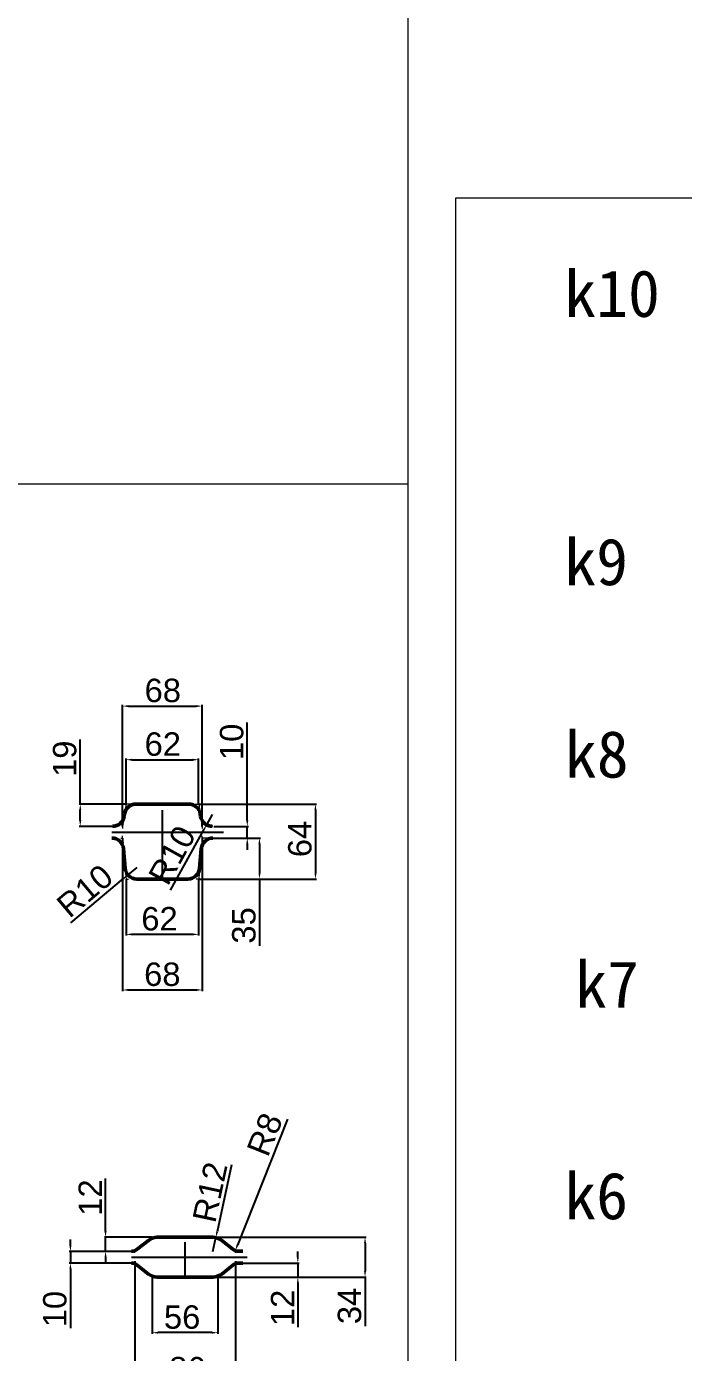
# Model space of a CAD drawing. Header units: millimetres. Extents: x -954 to 34898, y -2134 to 12006.
# Drawn here: x 28962 to 29523, y 1695 to 2827 of the extents above; entities that cross this region are included whole.
import ezdxf

# ---------------------------------------------------------------- set-up
doc = ezdxf.new("R2010")
doc.units = ezdxf.units.MM
doc.header["$LTSCALE"] = 3
for name, color, linetype, lineweight in [('контурная', 7, 'Continuous', 50), ('тонкая', 7, 'Continuous', 20), ('图层4', 250, 'Continuous', 13)]:
    doc.layers.add(name, color=color, linetype=linetype, lineweight=lineweight)
doc.layers.add('осевая', color=4, linetype='Continuous')
doc.styles.get("Standard").update_dxf_attribs({"font": 'arial.ttf'})
doc.dimstyles.new('ISO-25$0', dxfattribs={"dimscale": 2, "dimtxt": 4, "dimasz": 3, "dimexe": 0.5, "dimexo": 0, "dimgap": 1, "dimtad": 1, "dimtxsty": 'Standard', "dimcen": 3, "dimclrd": 150, "dimclre": 150, "dimadec": 0, "dimazin": 0, "dimtfac": 1, "dimtmove": 0, "dimatfit": 3, "dimfxl": 1, "dimlwd": -1, "dimarcsym": 0})
doc.dimstyles.new('ISO-25$4', dxfattribs={"dimscale": 3, "dimtxt": 4, "dimasz": 1, "dimexe": 0, "dimexo": 1, "dimtad": 1, "dimtih": 1, "dimtoh": 1, "dimtxsty": 'Standard', "dimcen": 2, "dimclrd": 5, "dimclre": 5, "dimclrt": 3, "dimadec": 0, "dimazin": 0, "dimtfac": 1, "dimtmove": 0, "dimatfit": 3, "dimfxl": 1, "dimarcsym": 0})

# ---------------------------------------------------------------- blocks, each defined once
blk = doc.blocks.new('*D2301')
at = {"layer": 'Defpoints', "color": 0, "transparency": 16777216}
for p in [(29047.3, 2099.5), (29109.3, 2099.5), (29047.3, 2052.3)]:
    blk.add_point(p, dxfattribs=at)
at = {"layer": '图层4', "color": 0, "lineweight": -2, "transparency": 16777216}
for p, q in [((29047.3, 2099.5), (29047.3, 2051.3)), ((29109.3, 2099.5), (29109.3, 2051.3)), ((29104.3, 2052.3), (29052.3, 2052.3))]:
    blk.add_line(p, q, dxfattribs=at)
at = {"layer": '图层4', "color": 0, "transparency": 16777216}
for points in [[(29052.3, 2053.1), (29052.3, 2051.4), (29047.3, 2052.3)], [(29104.3, 2053.1), (29104.3, 2051.4), (29109.3, 2052.3)]]:
    blk.add_solid(points, dxfattribs=at)
at = {"layer": '图层4', "color": 0, "lineweight": 13, "transparency": 16777216, "insert": (29075.9, 2065.5), "char_height": 20, "attachment_point": 5}
blk.add_mtext('62', dxfattribs=at)
blk = doc.blocks.new('*D2302')
at = {"layer": 'Defpoints', "color": 0, "transparency": 16777216}
for p in [(29044.3, 2134.5), (29112.3, 2134.5), (29112.3, 2004.8)]:
    blk.add_point(p, dxfattribs=at)
at = {"layer": '图层4', "color": 0, "lineweight": -2, "transparency": 16777216}
for p, q in [((29044.3, 2134.5), (29044.3, 2003.8)), ((29112.3, 2134.5), (29112.3, 2003.8)), ((29049.3, 2004.8), (29107.3, 2004.8))]:
    blk.add_line(p, q, dxfattribs=at)
at = {"layer": '图层4', "color": 0, "transparency": 16777216}
for points in [[(29049.3, 2005.7), (29049.3, 2004), (29044.3, 2004.8)], [(29107.3, 2005.7), (29107.3, 2004), (29112.3, 2004.8)]]:
    blk.add_solid(points, dxfattribs=at)
at = {"layer": '图层4', "color": 0, "lineweight": 13, "transparency": 16777216, "insert": (29078.3, 2018.1), "char_height": 20, "attachment_point": 5}
blk.add_mtext('68', dxfattribs=at)
blk = doc.blocks.new('*D2303')
at = {"layer": 'Defpoints', "color": 0, "transparency": 16777216}
for p in [(29008.2, 2163.5), (29047.3, 2163.5), (29035.2, 2144.5)]:
    blk.add_point(p, dxfattribs=at)
at = {"layer": '图层4', "color": 0, "lineweight": -2, "transparency": 16777216}
for p, q in [((29008.2, 2163.5), (29008.2, 2218.6)), ((29047.3, 2163.5), (29007.2, 2163.5)), ((29008.2, 2149.5), (29008.2, 2158.5)), ((29035.2, 2144.5), (29007.2, 2144.5))]:
    blk.add_line(p, q, dxfattribs=at)
at = {"layer": '图层4', "color": 0, "transparency": 16777216}
for points in [[(29007.4, 2158.5), (29009.1, 2158.5), (29008.2, 2163.5)], [(29007.4, 2149.5), (29009.1, 2149.5), (29008.2, 2144.5)]]:
    blk.add_solid(points, dxfattribs=at)
at = {"layer": '图层4', "color": 0, "lineweight": 13, "transparency": 16777216, "insert": (28995, 2202.2), "char_height": 20, "attachment_point": 5, "rotation": 90}
blk.add_mtext('19', dxfattribs=at)
blk = doc.blocks.new('*D2304')
at = {"layer": 'Defpoints', "color": 0, "transparency": 16777216}
for p in [(29109.3, 2163.5), (29109.3, 2099.5), (29209, 2099.5)]:
    blk.add_point(p, dxfattribs=at)
at = {"layer": '图层4', "color": 0, "lineweight": -2, "transparency": 16777216}
for p, q in [((29109.3, 2163.5), (29210, 2163.5)), ((29209, 2158.5), (29209, 2104.5)), ((29109.3, 2099.5), (29210, 2099.5))]:
    blk.add_line(p, q, dxfattribs=at)
at = {"layer": '图层4', "color": 0, "transparency": 16777216}
for points in [[(29208.2, 2158.5), (29209.9, 2158.5), (29209, 2163.5)], [(29208.2, 2104.5), (29209.9, 2104.5), (29209, 2099.5)]]:
    blk.add_solid(points, dxfattribs=at)
at = {"layer": '图层4', "color": 0, "lineweight": 13, "transparency": 16777216, "insert": (29195.8, 2133.7), "char_height": 20, "attachment_point": 5, "rotation": 90}
blk.add_mtext('64', dxfattribs=at)
blk = doc.blocks.new('*D2305')
at = {"layer": 'Defpoints', "color": 0, "transparency": 16777216}
for p in [(29056.5, 2109.5), (29048.9, 2103.1)]:
    blk.add_point(p, dxfattribs=at)
at = {"layer": '图层4', "color": 0, "lineweight": -2, "transparency": 16777216}
for p, q in [((29056.5, 2109.5), (29048.9, 2103.1)), ((29000.2, 2062), (29045.1, 2099.9))]:
    blk.add_line(p, q, dxfattribs=at)
at = {"layer": '图层4', "color": 0, "transparency": 16777216}
blk.add_solid([(29044.5, 2100.5), (29045.6, 2099.2), (29048.9, 2103.1)], dxfattribs=at)
at = {"layer": '图层4', "color": 0, "lineweight": 13, "transparency": 16777216, "insert": (29012.2, 2089.4), "char_height": 20, "attachment_point": 5, "rotation": 40.1317}
blk.add_mtext('R10', dxfattribs=at)
blk = doc.blocks.new('*D2306')
at = {"layer": 'Defpoints', "color": 0, "transparency": 16777216}
for p in [(29120.9, 2154.5), (29116.1, 2145.8)]:
    blk.add_point(p, dxfattribs=at)
at = {"layer": '图层4', "color": 0, "lineweight": -2, "transparency": 16777216}
for p, q in [((29120.9, 2154.5), (29116.1, 2145.8)), ((29085.2, 2090), (29113.6, 2141.4))]:
    blk.add_line(p, q, dxfattribs=at)
at = {"layer": '图层4', "color": 0, "transparency": 16777216}
blk.add_solid([(29112.9, 2141.8), (29114.4, 2141), (29116.1, 2145.8)], dxfattribs=at)
at = {"layer": '图层4', "color": 0, "lineweight": 13, "transparency": 16777216, "insert": (29086.7, 2119.9), "char_height": 20, "attachment_point": 5, "rotation": 61.0762}
blk.add_mtext('R10', dxfattribs=at)
blk = doc.blocks.new('*D2307')
at = {"layer": 'Defpoints', "color": 0, "transparency": 16777216}
for p in [(29109.3, 2201.4), (29047.3, 2163.5), (29109.3, 2163.5)]:
    blk.add_point(p, dxfattribs=at)
at = {"layer": '图层4', "color": 0, "lineweight": -2, "transparency": 16777216}
for p, q in [((29047.3, 2163.5), (29047.3, 2202.4)), ((29052.3, 2201.4), (29104.3, 2201.4)), ((29109.3, 2163.5), (29109.3, 2202.4))]:
    blk.add_line(p, q, dxfattribs=at)
at = {"layer": '图层4', "color": 0, "transparency": 16777216}
for points in [[(29052.3, 2202.2), (29052.3, 2200.5), (29047.3, 2201.4)], [(29104.3, 2202.2), (29104.3, 2200.5), (29109.3, 2201.4)]]:
    blk.add_solid(points, dxfattribs=at)
at = {"layer": '图层4', "color": 0, "lineweight": 13, "transparency": 16777216, "insert": (29078.7, 2214.6), "char_height": 20, "attachment_point": 5}
blk.add_mtext('62', dxfattribs=at)
blk = doc.blocks.new('*D2308')
at = {"layer": 'Defpoints', "color": 0, "transparency": 16777216}
for p in [(29112.3, 2247.1), (29044.3, 2144.5), (29112.3, 2144.5)]:
    blk.add_point(p, dxfattribs=at)
at = {"layer": '图层4', "color": 0, "lineweight": -2, "transparency": 16777216}
for p, q in [((29044.3, 2144.5), (29044.3, 2248.1)), ((29049.3, 2247.1), (29107.3, 2247.1)), ((29112.3, 2144.5), (29112.3, 2248.1))]:
    blk.add_line(p, q, dxfattribs=at)
at = {"layer": '图层4', "color": 0, "transparency": 16777216}
for points in [[(29049.3, 2248), (29049.3, 2246.3), (29044.3, 2247.1)], [(29107.3, 2248), (29107.3, 2246.3), (29112.3, 2247.1)]]:
    blk.add_solid(points, dxfattribs=at)
at = {"layer": '图层4', "color": 0, "lineweight": 13, "transparency": 16777216, "insert": (29078.7, 2260.4), "char_height": 20, "attachment_point": 5}
blk.add_mtext('68', dxfattribs=at)
blk = doc.blocks.new('*D2309')
at = {"layer": 'Defpoints', "color": 0, "transparency": 16777216}
for p in [(29121.5, 2134.5), (29161.2, 2134.5), (29139.9, 2099.5)]:
    blk.add_point(p, dxfattribs=at)
at = {"layer": '图层4', "color": 0, "lineweight": -2, "transparency": 16777216}
for p, q in [((29121.5, 2134.5), (29162.2, 2134.5)), ((29161.2, 2129.5), (29161.2, 2104.5)), ((29139.9, 2099.5), (29162.2, 2099.5)), ((29161.2, 2099.5), (29161.2, 2042.6))]:
    blk.add_line(p, q, dxfattribs=at)
at = {"layer": '图层4', "color": 0, "transparency": 16777216}
for points in [[(29160.4, 2129.5), (29162.1, 2129.5), (29161.2, 2134.5)], [(29160.4, 2104.5), (29162.1, 2104.5), (29161.2, 2099.5)]]:
    blk.add_solid(points, dxfattribs=at)
at = {"layer": '图层4', "color": 0, "lineweight": 13, "transparency": 16777216, "insert": (29148, 2059.9), "char_height": 20, "attachment_point": 5, "rotation": 90}
blk.add_mtext('35', dxfattribs=at)
blk = doc.blocks.new('*D2163')
at = {"layer": 'Defpoints', "color": 0, "transparency": 16777216}
for p in [(29122.2, 2144.5), (29150.8, 2144.5), (29122.2, 2134.5)]:
    blk.add_point(p, dxfattribs=at)
at = {"layer": '图层4', "color": 0, "lineweight": -2, "transparency": 16777216}
for p, q in [((29150.8, 2149.5), (29150.8, 2233)), ((29122.2, 2144.5), (29151.8, 2144.5)), ((29150.8, 2134.5), (29150.8, 2144.5)), ((29122.2, 2134.5), (29151.8, 2134.5)), ((29150.8, 2129.5), (29150.8, 2124.5))]:
    blk.add_line(p, q, dxfattribs=at)
at = {"layer": '图层4', "color": 0, "transparency": 16777216}
for points in [[(29150, 2149.5), (29151.7, 2149.5), (29150.8, 2144.5)], [(29150, 2129.5), (29151.7, 2129.5), (29150.8, 2134.5)]]:
    blk.add_solid(points, dxfattribs=at)
at = {"layer": '图层4', "color": 0, "lineweight": 13, "transparency": 16777216, "insert": (29137.6, 2216.6), "char_height": 20, "attachment_point": 5, "rotation": 90}
blk.add_mtext('10', dxfattribs=at)
blk = doc.blocks.new('*D2310')
at = {"layer": 'Defpoints', "color": 0, "transparency": 16777216}
for p in [(29069.7, 1759), (29125.7, 1759), (29069.7, 1712.3)]:
    blk.add_point(p, dxfattribs=at)
at = {"layer": '图层4', "color": 0, "lineweight": -2, "transparency": 16777216}
for p, q in [((29069.7, 1759), (29069.7, 1711.3)), ((29125.7, 1759), (29125.7, 1711.3)), ((29120.7, 1712.3), (29074.7, 1712.3))]:
    blk.add_line(p, q, dxfattribs=at)
at = {"layer": '图层4', "color": 0, "transparency": 16777216}
for points in [[(29074.7, 1713.1), (29074.7, 1711.4), (29069.7, 1712.3)], [(29120.7, 1713.1), (29120.7, 1711.4), (29125.7, 1712.3)]]:
    blk.add_solid(points, dxfattribs=at)
at = {"layer": '图层4', "color": 0, "lineweight": 13, "transparency": 16777216, "insert": (29095.2, 1725.5), "char_height": 20, "attachment_point": 5}
blk.add_mtext('56', dxfattribs=at)
blk = doc.blocks.new('*D2311')
at = {"layer": 'Defpoints', "color": 0, "transparency": 16777216}
for p in [(29054.7, 1773.2), (29140.7, 1773.2), (29140.7, 1668.2)]:
    blk.add_point(p, dxfattribs=at)
at = {"layer": '图层4', "color": 0, "lineweight": -2, "transparency": 16777216}
for p, q in [((29054.7, 1773.2), (29054.7, 1667.2)), ((29140.7, 1773.2), (29140.7, 1667.2)), ((29059.7, 1668.2), (29135.7, 1668.2))]:
    blk.add_line(p, q, dxfattribs=at)
at = {"layer": '图层4', "color": 0, "transparency": 16777216}
for points in [[(29059.7, 1669), (29059.7, 1667.3), (29054.7, 1668.2)], [(29135.7, 1669), (29135.7, 1667.3), (29140.7, 1668.2)]]:
    blk.add_solid(points, dxfattribs=at)
at = {"layer": '图层4', "color": 0, "lineweight": 13, "transparency": 16777216, "insert": (29099.6, 1681.4), "char_height": 20, "attachment_point": 5}
blk.add_mtext('86', dxfattribs=at)
blk = doc.blocks.new('*D2312')
at = {"layer": 'Defpoints', "color": 0, "transparency": 16777216}
for p in [(29029.8, 1793.7), (29069.7, 1793.7), (29054.7, 1781.7)]:
    blk.add_point(p, dxfattribs=at)
at = {"layer": '图层4', "color": 0, "lineweight": -2, "transparency": 16777216}
for p, q in [((29029.8, 1798.7), (29029.8, 1843.9)), ((29069.7, 1793.7), (29028.8, 1793.7)), ((29029.8, 1781.7), (29029.8, 1793.7)), ((29054.7, 1781.7), (29028.8, 1781.7)), ((29029.8, 1776.7), (29029.8, 1771.7))]:
    blk.add_line(p, q, dxfattribs=at)
at = {"layer": '图层4', "color": 0, "transparency": 16777216}
for points in [[(29029, 1798.7), (29030.7, 1798.7), (29029.8, 1793.7)], [(29029, 1776.7), (29030.7, 1776.7), (29029.8, 1781.7)]]:
    blk.add_solid(points, dxfattribs=at)
at = {"layer": '图层4', "color": 0, "lineweight": 13, "transparency": 16777216, "insert": (29016.8, 1827.6), "char_height": 20, "attachment_point": 5, "rotation": 90}
blk.add_mtext('12', dxfattribs=at)
blk = doc.blocks.new('*D2313')
at = {"layer": 'Defpoints', "color": 0, "transparency": 16777216}
for p in [(29124, 1793.5), (29121.5, 1781.7)]:
    blk.add_point(p, dxfattribs=at)
at = {"layer": '图层4', "color": 0, "lineweight": -2, "transparency": 16777216}
for p, q in [((29137.4, 1855.6), (29125.1, 1798.4)), ((29121.5, 1781.7), (29124, 1793.5))]:
    blk.add_line(p, q, dxfattribs=at)
at = {"layer": '图层4', "color": 0, "transparency": 16777216}
blk.add_solid([(29124.3, 1798.5), (29125.9, 1798.2), (29124, 1793.5)], dxfattribs=at)
at = {"layer": '图层4', "color": 0, "lineweight": 13, "transparency": 16777216, "insert": (29119, 1832.2), "char_height": 20, "attachment_point": 5, "rotation": 77.8949}
blk.add_mtext('R12', dxfattribs=at)
blk = doc.blocks.new('*D2314')
at = {"layer": 'Defpoints', "color": 0, "transparency": 16777216}
for p in [(29143.5, 1789.7), (29140.6, 1782.3)]:
    blk.add_point(p, dxfattribs=at)
at = {"layer": '图层4', "color": 0, "lineweight": -2, "transparency": 16777216}
blk.add_line((29185.1, 1894.5), (29142.4, 1786.9), dxfattribs=at)
at = {"layer": '图层4', "color": 0, "transparency": 16777216}
blk.add_solid([(29141.6, 1787.3), (29143.2, 1786.6), (29140.6, 1782.3)], dxfattribs=at)
at = {"layer": '图层4', "color": 0, "lineweight": 13, "transparency": 16777216, "insert": (29165.8, 1881.5), "char_height": 20, "attachment_point": 5, "rotation": 68.3334}
blk.add_mtext('R8', dxfattribs=at)
blk = doc.blocks.new('*D2315')
at = {"layer": 'Defpoints', "color": 0, "transparency": 16777216}
for p in [(29051.9, 1781.7), (28999.8, 1771.7), (29051.9, 1771.7)]:
    blk.add_point(p, dxfattribs=at)
at = {"layer": '图层4', "color": 0, "lineweight": -2, "transparency": 16777216}
for p, q in [((28999.8, 1786.7), (28999.8, 1791.7)), ((29051.9, 1781.7), (28998.8, 1781.7)), ((28999.8, 1781.7), (28999.8, 1771.7)), ((29051.9, 1771.7), (28998.8, 1771.7)), ((28999.8, 1766.7), (28999.8, 1716.1))]:
    blk.add_line(p, q, dxfattribs=at)
at = {"layer": '图层4', "color": 0, "transparency": 16777216}
for points in [[(28999, 1786.7), (29000.7, 1786.7), (28999.8, 1781.7)], [(28999, 1766.7), (29000.7, 1766.7), (28999.8, 1771.7)]]:
    blk.add_solid(points, dxfattribs=at)
at = {"layer": '图层4', "color": 0, "lineweight": 13, "transparency": 16777216, "insert": (28986.6, 1732.4), "char_height": 20, "attachment_point": 5, "rotation": 90}
blk.add_mtext('10', dxfattribs=at)
blk = doc.blocks.new('*D2316')
at = {"layer": 'Defpoints', "color": 0, "transparency": 16777216}
for p in [(29146.9, 1771.7), (29122.6, 1759.7), (29194, 1759.7)]:
    blk.add_point(p, dxfattribs=at)
at = {"layer": '图层4', "color": 0, "lineweight": -2, "transparency": 16777216}
for p, q in [((29194, 1776.7), (29194, 1781.7)), ((29146.9, 1771.7), (29195, 1771.7)), ((29194, 1771.7), (29194, 1759.7)), ((29122.6, 1759.7), (29195, 1759.7)), ((29194, 1754.7), (29194, 1717.1))]:
    blk.add_line(p, q, dxfattribs=at)
at = {"layer": '图层4', "color": 0, "transparency": 16777216}
for points in [[(29193.2, 1776.7), (29194.8, 1776.7), (29194, 1771.7)], [(29193.2, 1754.7), (29194.8, 1754.7), (29194, 1759.7)]]:
    blk.add_solid(points, dxfattribs=at)
at = {"layer": '图层4', "color": 0, "lineweight": 13, "transparency": 16777216, "insert": (29181, 1733.4), "char_height": 20, "attachment_point": 5, "rotation": 90}
blk.add_mtext('12', dxfattribs=at)
blk = doc.blocks.new('*D2317')
at = {"layer": 'Defpoints', "color": 0, "transparency": 16777216}
for p in [(29121.5, 1793.7), (29121.5, 1759.7), (29251.4, 1759.7)]:
    blk.add_point(p, dxfattribs=at)
at = {"layer": '图层4', "color": 0, "lineweight": -2, "transparency": 16777216}
for p, q in [((29121.5, 1793.7), (29252.4, 1793.7)), ((29251.4, 1788.7), (29251.4, 1764.7)), ((29121.5, 1759.7), (29252.4, 1759.7)), ((29251.4, 1759.7), (29251.4, 1717.8))]:
    blk.add_line(p, q, dxfattribs=at)
at = {"layer": '图层4', "color": 0, "transparency": 16777216}
for points in [[(29250.5, 1788.7), (29252.2, 1788.7), (29251.4, 1793.7)], [(29250.5, 1764.7), (29252.2, 1764.7), (29251.4, 1759.7)]]:
    blk.add_solid(points, dxfattribs=at)
at = {"layer": '图层4', "color": 0, "lineweight": 13, "transparency": 16777216, "insert": (29238.2, 1735.1), "char_height": 20, "attachment_point": 5, "rotation": 90}
blk.add_mtext('34', dxfattribs=at)

msp = doc.modelspace()

# ---------------------------------------------------------------- linework, layer by layer
at = {"lineweight": 13}
for p, q in [((29288.074, 878.508), (29288.074, 2864.989)), ((29328.97, 1107.649), (29328.97, 2680.979)), ((29328.97, 2680.979), (29618.709, 2680.979)), ((29288.074, 2436.662), (28374.493, 2436.662))]:
    msp.add_line(p, q, dxfattribs=at)
at = {"layer": 'контурная'}
for p, q in [((29078.346, 2163.519), (29055.891, 2163.519)), ((29078.346, 2163.519), (29100.801, 2163.519)), ((29046.014, 2155.078), (29045.679, 2152.959)), ((29110.679, 2155.078), (29111.014, 2152.959)), ((29045.13, 2125.373), (29046.562, 2108.664)), ((29111.562, 2125.373), (29110.13, 2108.664)), ((29056.526, 2099.519), (29078.346, 2099.519)), ((29100.167, 2099.519), (29078.346, 2099.519)), ((29056.914, 1783.487), (29066.436, 1791.105)), ((29097.723, 1793.734), (29073.932, 1793.734)), ((29097.723, 1793.734), (29121.514, 1793.734)), ((29138.532, 1783.487), (29129.01, 1791.105)), ((29146.917, 1781.734), (29143.529, 1781.734)), ((29056.914, 1769.981), (29066.436, 1762.364)), ((29138.532, 1769.981), (29129.01, 1762.364)), ((29146.917, 1771.734), (29143.529, 1771.734)), ((29097.723, 1759.734), (29073.932, 1759.734)), ((29097.723, 1759.734), (29121.514, 1759.734))]:
    msp.add_line(p, q, dxfattribs=at)
for centre, radius, start, end in [((29055.891, 2153.519), 10, 90, 171.027373), ((29100.801, 2153.519), 10, 8.972627, 90), ((29035.801, 2154.519), 10, 270, 351.027373), ((29120.891, 2154.519), 10, 188.972627, 270), ((29035.167, 2124.519), 10, 4.899092, 90), ((29121.526, 2124.519), 10, 90, 175.100908), ((29056.526, 2109.519), 10, 184.899092, 270), ((29100.167, 2109.519), 10, 270, 355.100908), ((29073.932, 1781.734), 12, 90, 128.659808), ((29121.514, 1781.734), 12, 51.340192, 90), ((29051.917, 1789.734), 8, 270, 308.659808), ((29143.529, 1789.734), 8, 231.340192, 270), ((29051.917, 1763.734), 8, 51.340192, 90), ((29143.529, 1763.734), 8, 90, 128.659808), ((29073.932, 1771.734), 12, 231.340192, 270), ((29121.514, 1771.734), 12, 270, 308.659808)]:
    msp.add_arc(centre, radius, start, end, dxfattribs=at)
at = {"layer": 'осевая'}
for p, q in [((29078.346, 2099.519), (29078.346, 2158.331)), ((29035.167, 2139.519), (29130.492, 2139.519)), ((29097.723, 1759.734), (29097.723, 1789.494)), ((29051.917, 1776.734), (29150.609, 1776.734))]:
    msp.add_line(p, q, dxfattribs=at)
at = {"layer": 'тонкая'}
for p, q in [((29047.346, 2163.519), (29046.356, 2157.247)), ((29056.518, 2163.519), (29047.346, 2163.519)), ((29100.175, 2163.519), (29109.346, 2163.519)), ((29109.346, 2163.519), (29110.337, 2157.247)), ((29045.371, 2151.008), (29044.346, 2144.519)), ((29111.322, 2151.008), (29112.346, 2144.519)), ((29035.167, 2144.519), (29035.801, 2144.519)), ((29044.346, 2144.519), (29044.346, 2142.776)), ((29112.346, 2144.519), (29112.346, 2142.776)), ((29121.526, 2144.519), (29120.891, 2144.519)), ((29042.767, 2134.519), (29044.346, 2134.519)), ((29044.346, 2134.519), (29044.346, 2136.261)), ((29044.346, 2134.519), (29044.726, 2130.092)), ((29112.346, 2134.519), (29111.967, 2130.092)), ((29112.346, 2134.519), (29112.346, 2136.261)), ((29121.526, 2134.519), (29112.346, 2134.519)), ((29046.925, 2104.435), (29047.346, 2099.519)), ((29047.346, 2099.519), (29049.383, 2099.519)), ((29109.346, 2099.519), (29107.31, 2099.519)), ((29109.768, 2104.435), (29109.346, 2099.519)), ((29109.346, 2099.519), (29109.346, 2096.435)), ((29067.185, 1791.704), (29069.723, 1793.734)), ((29069.723, 1793.734), (29069.723, 1794.5)), ((29072.866, 1793.734), (29069.723, 1793.734)), ((29122.58, 1793.734), (29125.723, 1793.734)), ((29125.723, 1793.734), (29125.723, 1794.5)), ((29128.261, 1791.704), (29125.723, 1793.734)), ((29052.611, 1781.734), (29054.723, 1781.734)), ((29054.723, 1781.734), (29056.162, 1782.885)), ((29054.723, 1780.297), (29054.723, 1781.734)), ((29140.723, 1781.734), (29139.284, 1782.885)), ((29142.835, 1781.734), (29140.723, 1781.734)), ((29140.723, 1780.297), (29140.723, 1781.734)), ((29052.611, 1771.734), (29054.723, 1771.734)), ((29054.723, 1773.172), (29054.723, 1771.734)), ((29054.723, 1771.734), (29056.162, 1770.583)), ((29140.723, 1771.734), (29139.284, 1770.583)), ((29140.723, 1773.172), (29140.723, 1771.734)), ((29142.835, 1771.734), (29140.723, 1771.734)), ((29067.185, 1761.765), (29069.723, 1759.734)), ((29072.866, 1759.734), (29069.723, 1759.734)), ((29069.723, 1759.734), (29069.723, 1758.969)), ((29122.58, 1759.734), (29125.723, 1759.734)), ((29128.261, 1761.765), (29125.723, 1759.734)), ((29125.723, 1759.734), (29125.723, 1758.969))]:
    msp.add_line(p, q, dxfattribs=at)

# ---------------------------------------------------------------- texts
at = {"lineweight": 13, "char_height": 20, "width": 145.88889, "attachment_point": 1}
for s, insert in [('{\\fSimSun|b0|i0|c134|p2;\\H2x;\\C1;k10}', (29421.49, 2619.359)), ('{\\fSimSun|b0|i0|c134|p2;\\H2x;\\C1;k9}', (29421.49, 2390.362)), ('{\\fSimSun|b0|i0|c134|p2;\\H2x;\\C1;k8}', (29422.012, 2226.089)), ('{\\fSimSun|b0|i0|c134|p2;\\H2x;\\C1;k7}', (29430.757, 2029.632)), ('{\\fSimSun|b0|i0|c134|p2;\\H2x;\\C1;k6}', (29421.519, 1849.13))]:
    msp.add_mtext(s, dxfattribs=dict(at, insert=insert))

# ---------------------------------------------------------------- dimensions: what is measured, and where the dimension line sits
at = {"layer": '图层4', "color": 0, "lineweight": 13}
for base, p1, p2, picture, middle in [((29112.346, 2247.14), (29044.346, 2144.519), (29112.346, 2144.519), '*D2308', (29078.652, 2247.14)), ((29109.346, 2201.382), (29047.346, 2163.519), (29109.346, 2163.519), '*D2307', (29078.652, 2201.382)), ((29047.346, 2052.272), (29109.346, 2099.519), (29047.346, 2099.519), '*D2301', (29075.854, 2052.272)), ((29140.723, 1668.165), (29054.723, 1773.172), (29140.723, 1773.172), '*D2311', (29099.59, 1668.165)), ((29069.723, 1712.259), (29125.723, 1758.969), (29069.723, 1758.969), '*D2310', (29095.176, 1712.259))]:
    dim = msp.add_linear_dim(base=base, p1=p1, p2=p2, dimstyle='ISO-25$0', override={"dimscale": 1, "dimtxt": 20, "dimasz": 5, "dimexe": 1, "dimgap": 3, "dimcen": 2.5, "dimclrd": 0, "dimclre": 0, "dimlwd": 65534}, dxfattribs=at)
    dim.commit()
    dim.dimension.update_dxf_attribs({"geometry": picture, "text_midpoint": middle, "dimtype": 160})
for base, p1, p2, picture, middle in [((29150.824, 2144.519), (29122.151, 2134.519), (29122.151, 2144.519), '*D2163', (29150.824, 2216.635)), ((29008.223, 2163.519), (29035.167, 2144.519), (29047.346, 2163.519), '*D2303', (29008.223, 2202.195)), ((29209.046, 2099.519), (29109.346, 2163.519), (29109.346, 2099.519), '*D2304', (29209.046, 2133.703)), ((29161.233, 2134.519), (29139.867, 2099.519), (29121.526, 2134.519), '*D2309', (29161.233, 2059.949)), ((29029.842, 1793.734), (29054.723, 1781.734), (29069.723, 1793.734), '*D2312', (29029.842, 1827.648)), ((28999.834, 1771.734), (29051.917, 1781.734), (29051.917, 1771.734), '*D2315', (28999.834, 1732.417)), ((29251.375, 1759.734), (29121.514, 1793.734), (29121.514, 1759.734), '*D2317', (29251.375, 1735.068)), ((29194.006, 1759.734), (29146.917, 1771.734), (29122.58, 1759.734), '*D2316', (29194.006, 1733.401))]:
    dim = msp.add_linear_dim(base=base, p1=p1, p2=p2, angle=90, dimstyle='ISO-25$0', override={"dimscale": 1, "dimtxt": 20, "dimasz": 5, "dimexe": 1, "dimgap": 3, "dimcen": 2.5, "dimclrd": 0, "dimclre": 0, "dimlwd": 65534}, dxfattribs=at)
    dim.commit()
    dim.dimension.update_dxf_attribs({"geometry": picture, "text_midpoint": middle, "dimtype": 160})
for center, mpoint, picture, middle in [((29120.891, 2154.519), (29116.055, 2145.766), '*D2306', (29086.664, 2119.893)), ((29056.526, 2109.519), (29048.88, 2103.073), '*D2305', (29012.182, 2089.416)), ((29121.514, 1781.734), (29124.03, 1793.468), '*D2313', (29118.995, 1832.177))]:
    dim = msp.add_radius_dim(center=center, mpoint=mpoint, dimstyle='ISO-25$4', override={"dimscale": 1, "dimtxt": 20, "dimasz": 5, "dimexe": 1, "dimexo": 0, "dimgap": 3, "dimtih": 0, "dimtoh": 0, "dimcen": 2.5, "dimclrd": 0, "dimclre": 0, "dimclrt": 0}, dxfattribs=at)
    dim.commit()
    dim.dimension.update_dxf_attribs({"geometry": picture, "text_midpoint": middle})
dim = msp.add_linear_dim(base=(29112.346, 2004.841), p1=(29044.346, 2134.519), p2=(29112.346, 2134.519), dimstyle='ISO-25$0', override={"dimscale": 1, "dimtxt": 20, "dimasz": 5, "dimexe": 1, "dimgap": 3, "dimcen": 2.5, "dimclrd": 0, "dimclre": 0, "dimlwd": 65534}, dxfattribs=at)
dim.commit()
dim.dimension.update_dxf_attribs({"geometry": '*D2302', "text_midpoint": (29078.346, 2018.053)})
dim = msp.add_radius_dim(center=(29143.529, 1789.734), mpoint=(29140.576, 1782.3), dimstyle='ISO-25$4', override={"dimscale": 1, "dimtxt": 20, "dimasz": 5, "dimexe": 1, "dimexo": 0, "dimgap": 3, "dimtih": 0, "dimtoh": 0, "dimcen": 2.5, "dimclrd": 0, "dimclre": 0, "dimclrt": 0}, dxfattribs=at)
dim.commit()
dim.dimension.update_dxf_attribs({"geometry": '*D2314', "text_midpoint": (29178.062, 1876.657), "dimtype": 164})

doc.saveas('drawing.dxf')
